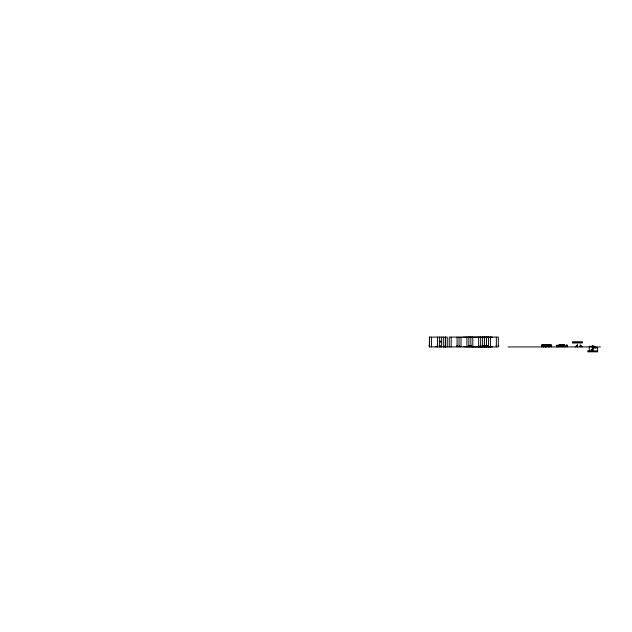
<?xml version="1.0" encoding="UTF-8"?>
<svg xmlns="http://www.w3.org/2000/svg" width="632" height="632" viewBox="0 0 632 632"><rect width="100%" height="100%" fill="white"/><g stroke="black" fill="none" stroke-linecap="round" stroke-linejoin="round"><path stroke-width="0.95" d="M445.497 346.921L445.497 337.109M445.323 346.873L445.323 344.961M557.045 346.921L558.957 345.009M575.381 346.921L577.293 345.009M462.972 337.156L492.391 337.156M468.881 337.354L471.219 337.354M482.627 337.354L488.465 337.354M441.373 342.015L440.386 342.015L440.386 341.035M572.41 342.212L582.222 342.212M429.365 344.961L429.365 346.676M445.323 345.159L445.418 346.778M541.656 345.159L551.428 345.159M558.814 345.159L564.85 345.159M566.865 345.159L566.959 346.778M580.437 345.159L580.287 346.921L580.287 345.009L582.198 346.921M541.656 345.356L551.428 345.356M559.012 345.356L564.85 345.356M429.025 345.743L429.523 345.743M437.131 345.743L437.755 345.743M439.477 345.743L439.975 345.743M456.762 345.743L457.394 345.743M459.108 345.743L459.606 345.743M468.881 345.743L471.219 345.743M478.361 345.743L478.993 345.743M480.707 345.743L481.205 345.743M482.627 345.743L488.465 345.743M496.033 345.743L496.665 345.743M498.379 345.743L498.877 345.743M468.881 345.941L470.99 345.743M482.627 345.941L488.465 345.941M468.881 346.139L470.801 346.139M482.627 346.139L488.465 346.139M541.656 346.139L545.534 346.139M546.562 346.139L548.481 346.139M549.508 346.139L551.428 346.139M557.827 346.139L564.85 346.139M576.163 346.139L577.293 346.139M580.287 346.139L581.416 346.139M437.447 346.731L435.258 346.676M443.332 346.731L445.299 346.731M463.754 346.731L472.001 346.731M508.073 346.921L600.4 346.921M593.195 347.908L597.611 347.908L597.611 351.834L587.799 351.834L587.799 350.855L597.611 350.855M592.216 349.496L591.236 349.496L591.236 350.855M556.8 346.676L556.997 344.961L556.895 346.778M595.162 348.153L595.162 346.36L589.269 346.36L589.269 350.855M593.195 350.855L593.195 345.941L592.216 345.941L592.216 350.855M592.705 345.87L592.705 346.921M564.85 346.921L564.85 344.961L559.012 344.961L558.957 346.921M562.938 344.961L562.883 346.921M560.924 344.961L560.971 346.921M551.428 346.921L551.428 344.961L541.656 344.961L541.656 346.921M549.461 344.961L549.508 346.921M548.481 344.961L548.481 346.921M547.549 344.961L547.502 345.356M546.562 344.961L546.562 346.921M545.582 344.961L545.582 346.921M545.534 344.961L545.534 346.921M496.349 337.109L496.349 346.921M492.391 346.921L472.562 346.921M490.456 337.109L490.432 346.921M488.489 337.109L488.52 346.921M486.529 337.109L486.506 346.921M484.562 337.109L484.539 346.921M482.603 337.109L482.627 346.921M480.636 337.109L480.66 346.921M478.677 337.109L478.653 346.921M472.783 337.109L472.807 346.921M470.824 337.109L470.872 346.921M468.857 337.109L468.881 346.921M466.898 337.109L466.922 346.921M461.005 337.109L461.005 346.921M459.037 337.109L459.037 346.921M457.078 337.109L457.078 346.921M451.185 337.109L451.185 346.921M449.249 346.921L449.226 337.109L498.308 337.109L498.308 346.921L429.397 346.921L429.397 337.109L447.259 337.109L447.259 346.921M445.299 337.109L445.299 346.921M443.332 337.109L443.332 346.921M441.373 337.109L441.373 346.921M440.386 345.87L440.386 346.921M439.406 337.109L439.406 346.921M437.447 337.109L437.447 346.921M431.553 337.109L431.553 346.921M429.586 337.109L429.586 346.921M567.062 346.676L566.865 344.961L567.062 346.676M582.198 342.015L572.434 342.015L572.41 342.994L582.222 342.994L582.198 342.015M577.293 344.961L577.293 346.873L577.293 344.961M543.623 346.921L543.623 344.961L543.567 346.921"/></g></svg>
